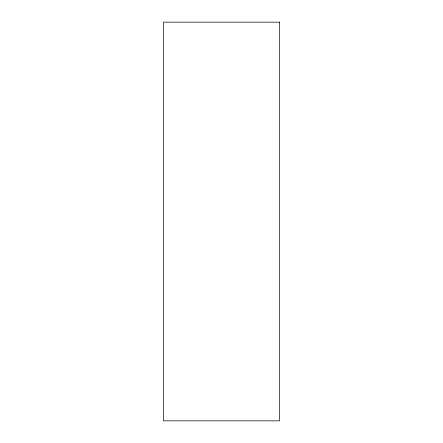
<?xml version="1.0" encoding="UTF-8"?>
<svg xmlns="http://www.w3.org/2000/svg" width="443" height="443" viewBox="0 0 443 443"><rect width="100%" height="100%" fill="white"/><g stroke="black" fill="none" stroke-linecap="round" stroke-linejoin="round"><path stroke-width="0.66" d="M279.494 22.15L163.506 22.15L163.506 420.85L279.494 420.85L279.494 22.15"/></g></svg>
